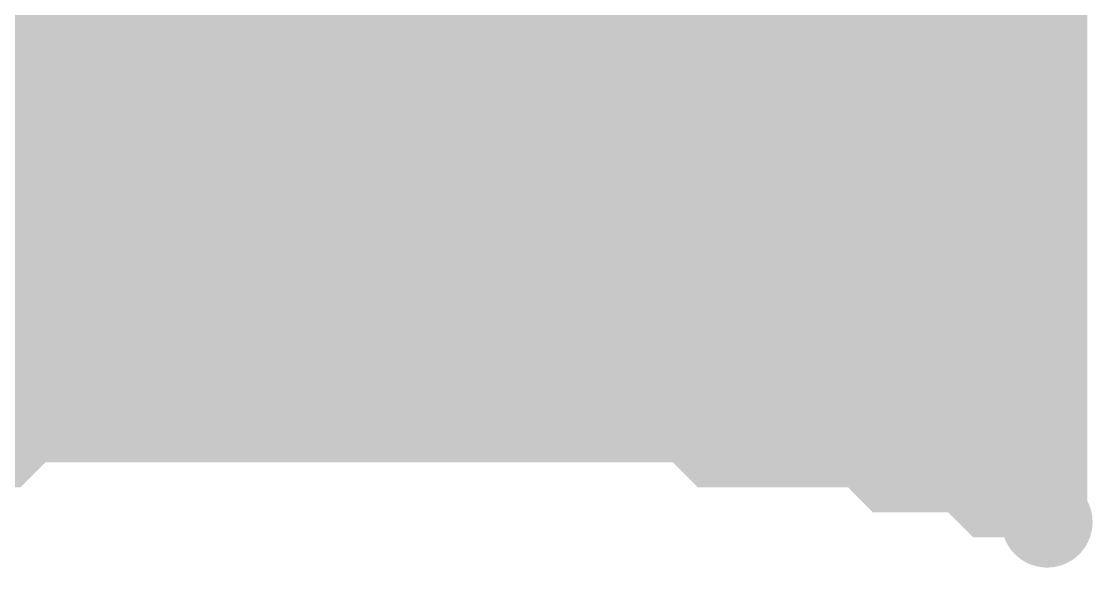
# Model space of a CAD drawing. Extents: x -0.1 to 65.1, y -1.2 to 30.1.
# Drawn here: x 34.1505 to 34.6399, y 5.8047 to 6.0541 of the extents above; entities that cross this region are included whole.
import ezdxf

# ---------------------------------------------------------------- set-up
doc = ezdxf.new("R2010")
doc.units = 0
doc.header["$MEASUREMENT"] = 0
doc.layers.get('0').update_dxf_attribs({"linetype": 'CONTINUOUS'})
doc.layers.add('2D_LINE_126', color=7, linetype='CONTINUOUS')

# ---------------------------------------------------------------- blocks, each defined once
blk = doc.blocks.new('SMOOTH_0$0254')
at = {"const_width": 0.0127}
blk.add_lwpolyline([(-0.00635, 0, 1), (0.00635, 0, 1)], format="xyb", close=True, dxfattribs=at)
blk = doc.blocks.new('DRAWING_63')
at = {"layer": '2D_LINE_126', "const_width": 0.0254}
for points in [[(3.78333, -1.64592), (3.79476, -1.64592), (3.80619, -1.63449), (3.80619, -1.62306), (3.80619, -1.61163), (3.80619, -1.6002), (3.80619, -1.58877), (3.80619, -1.57734), (3.80619, -1.56591), (3.80619, -1.55448), (3.80619, -1.54305), (3.80619, -1.53162), (3.80619, -1.52019), (3.80619, -1.50876), (3.80619, -1.49733), (3.80619, -1.4859), (3.80619, -1.47447), (3.80619, -1.46304), (3.80619, -1.45161), (3.80619, -1.44018), (3.80619, -1.42875)], [(3.79476, -1.64592), (3.79476, -1.63449), (3.79476, -1.62306), (3.79476, -1.61163), (3.79476, -1.6002), (3.79476, -1.58877), (3.79476, -1.57734), (3.79476, -1.56591), (3.79476, -1.55448), (3.79476, -1.54305), (3.79476, -1.53162), (3.79476, -1.52019), (3.79476, -1.50876), (3.79476, -1.49733), (3.79476, -1.4859), (3.79476, -1.47447), (3.79476, -1.46304), (3.79476, -1.45161), (3.79476, -1.44018), (3.79476, -1.42875)], [(3.81762, -1.63449), (3.81762, -1.62306), (3.81762, -1.61163), (3.81762, -1.6002), (3.81762, -1.58877), (3.81762, -1.57734), (3.81762, -1.56591), (3.81762, -1.55448), (3.81762, -1.54305), (3.81762, -1.53162), (3.81762, -1.52019), (3.81762, -1.50876), (3.81762, -1.49733), (3.81762, -1.4859), (3.81762, -1.47447), (3.81762, -1.46304), (3.81762, -1.45161), (3.81762, -1.44018), (3.81762, -1.42875)], [(3.82905, -1.63449), (3.82905, -1.62306), (3.82905, -1.61163), (3.82905, -1.6002), (3.82905, -1.58877), (3.82905, -1.57734), (3.82905, -1.56591), (3.82905, -1.55448), (3.82905, -1.54305), (3.82905, -1.53162), (3.82905, -1.52019), (3.82905, -1.50876), (3.82905, -1.49733), (3.82905, -1.4859), (3.82905, -1.47447), (3.82905, -1.46304), (3.82905, -1.45161), (3.82905, -1.44018), (3.82905, -1.42875)], [(3.84048, -1.63449), (3.84048, -1.62306), (3.84048, -1.61163), (3.84048, -1.6002), (3.84048, -1.58877), (3.84048, -1.57734), (3.84048, -1.56591), (3.84048, -1.55448), (3.84048, -1.54305), (3.84048, -1.53162), (3.84048, -1.52019), (3.84048, -1.50876), (3.84048, -1.49733), (3.84048, -1.4859), (3.84048, -1.47447), (3.84048, -1.46304), (3.84048, -1.45161), (3.84048, -1.44018), (3.84048, -1.42875)], [(3.85191, -1.63449), (3.85191, -1.62306), (3.85191, -1.61163), (3.85191, -1.6002), (3.85191, -1.58877), (3.85191, -1.57734), (3.85191, -1.56591), (3.85191, -1.55448), (3.85191, -1.54305), (3.85191, -1.53162), (3.85191, -1.52019), (3.85191, -1.50876), (3.85191, -1.49733), (3.85191, -1.4859), (3.85191, -1.47447), (3.85191, -1.46304), (3.85191, -1.45161), (3.85191, -1.44018), (3.85191, -1.42875)], [(3.86334, -1.63449), (3.86334, -1.62306), (3.86334, -1.61163), (3.86334, -1.6002), (3.86334, -1.58877), (3.86334, -1.57734), (3.86334, -1.56591), (3.86334, -1.55448), (3.86334, -1.54305), (3.86334, -1.53162), (3.86334, -1.52019), (3.86334, -1.50876), (3.86334, -1.49733), (3.86334, -1.4859), (3.86334, -1.47447), (3.86334, -1.46304), (3.86334, -1.45161), (3.86334, -1.44018), (3.86334, -1.42875)], [(3.87477, -1.63449), (3.87477, -1.62306), (3.87477, -1.61163), (3.87477, -1.6002), (3.87477, -1.58877), (3.87477, -1.57734), (3.87477, -1.56591), (3.87477, -1.55448), (3.87477, -1.54305), (3.87477, -1.53162), (3.87477, -1.52019), (3.87477, -1.50876), (3.87477, -1.49733), (3.87477, -1.4859), (3.87477, -1.47447), (3.87477, -1.46304), (3.87477, -1.45161), (3.87477, -1.44018), (3.87477, -1.42875)], [(3.8862, -1.63449), (3.8862, -1.62306), (3.8862, -1.61163), (3.8862, -1.6002), (3.8862, -1.58877), (3.8862, -1.57734), (3.8862, -1.56591), (3.8862, -1.55448), (3.8862, -1.54305), (3.8862, -1.53162), (3.8862, -1.52019), (3.8862, -1.50876), (3.8862, -1.49733), (3.8862, -1.4859), (3.8862, -1.47447), (3.8862, -1.46304), (3.8862, -1.45161), (3.8862, -1.44018), (3.8862, -1.42875)], [(3.89763, -1.63449), (3.89763, -1.62306), (3.89763, -1.61163), (3.89763, -1.6002), (3.89763, -1.58877), (3.89763, -1.57734), (3.89763, -1.56591), (3.89763, -1.55448), (3.89763, -1.54305), (3.89763, -1.53162), (3.89763, -1.52019), (3.89763, -1.50876), (3.89763, -1.49733), (3.89763, -1.4859), (3.89763, -1.47447), (3.89763, -1.46304), (3.89763, -1.45161), (3.89763, -1.44018), (3.89763, -1.42875)], [(3.90906, -1.63449), (3.90906, -1.62306), (3.90906, -1.61163), (3.90906, -1.6002), (3.90906, -1.58877), (3.90906, -1.57734), (3.90906, -1.56591), (3.90906, -1.55448), (3.90906, -1.54305), (3.90906, -1.53162), (3.90906, -1.52019), (3.90906, -1.50876), (3.90906, -1.49733), (3.90906, -1.4859), (3.90906, -1.47447), (3.90906, -1.46304), (3.90906, -1.45161), (3.90906, -1.44018), (3.90906, -1.42875)], [(3.92049, -1.63449), (3.92049, -1.62306), (3.92049, -1.61163), (3.92049, -1.6002), (3.92049, -1.58877), (3.92049, -1.57734), (3.92049, -1.56591), (3.92049, -1.55448), (3.92049, -1.54305), (3.92049, -1.53162), (3.92049, -1.52019), (3.92049, -1.50876), (3.92049, -1.49733), (3.92049, -1.4859), (3.92049, -1.47447), (3.92049, -1.46304), (3.92049, -1.45161), (3.92049, -1.44018), (3.92049, -1.42875)], [(3.93192, -1.63449), (3.93192, -1.62306), (3.93192, -1.61163), (3.93192, -1.6002), (3.93192, -1.58877), (3.93192, -1.57734), (3.93192, -1.56591), (3.93192, -1.55448), (3.93192, -1.54305), (3.93192, -1.53162), (3.93192, -1.52019), (3.93192, -1.50876), (3.93192, -1.49733), (3.93192, -1.4859), (3.93192, -1.47447), (3.93192, -1.46304), (3.93192, -1.45161), (3.93192, -1.44018), (3.93192, -1.42875)], [(3.94335, -1.63449), (3.94335, -1.62306), (3.94335, -1.61163), (3.94335, -1.6002), (3.94335, -1.58877), (3.94335, -1.57734), (3.94335, -1.56591), (3.94335, -1.55448), (3.94335, -1.54305), (3.94335, -1.53162), (3.94335, -1.52019), (3.94335, -1.50876), (3.94335, -1.49733), (3.94335, -1.4859), (3.94335, -1.47447), (3.94335, -1.46304), (3.94335, -1.45161), (3.94335, -1.44018), (3.94335, -1.42875)], [(3.95478, -1.63449), (3.95478, -1.62306), (3.95478, -1.61163), (3.95478, -1.6002), (3.95478, -1.58877), (3.95478, -1.57734), (3.95478, -1.56591), (3.95478, -1.55448), (3.95478, -1.54305), (3.95478, -1.53162), (3.95478, -1.52019), (3.95478, -1.50876), (3.95478, -1.49733), (3.95478, -1.4859), (3.95478, -1.47447), (3.95478, -1.46304), (3.95478, -1.45161), (3.95478, -1.44018), (3.95478, -1.42875)], [(3.96621, -1.63449), (3.96621, -1.62306), (3.96621, -1.61163), (3.96621, -1.6002), (3.96621, -1.58877), (3.96621, -1.57734), (3.96621, -1.56591), (3.96621, -1.55448), (3.96621, -1.54305), (3.96621, -1.53162), (3.96621, -1.52019), (3.96621, -1.50876), (3.96621, -1.49733), (3.96621, -1.4859), (3.96621, -1.47447), (3.96621, -1.46304), (3.96621, -1.45161), (3.96621, -1.44018), (3.96621, -1.42875)], [(3.97764, -1.63449), (3.97764, -1.62306), (3.97764, -1.61163), (3.97764, -1.6002), (3.97764, -1.58877), (3.97764, -1.57734), (3.97764, -1.56591), (3.97764, -1.55448), (3.97764, -1.54305), (3.97764, -1.53162), (3.97764, -1.52019), (3.97764, -1.50876), (3.97764, -1.49733), (3.97764, -1.4859), (3.97764, -1.47447), (3.97764, -1.46304), (3.97764, -1.45161), (3.97764, -1.44018), (3.97764, -1.42875)], [(3.98907, -1.63449), (3.98907, -1.62306), (3.98907, -1.61163), (3.98907, -1.6002), (3.98907, -1.58877), (3.98907, -1.57734), (3.98907, -1.56591), (3.98907, -1.55448), (3.98907, -1.54305), (3.98907, -1.53162), (3.98907, -1.52019), (3.98907, -1.50876), (3.98907, -1.49733), (3.98907, -1.4859), (3.98907, -1.47447), (3.98907, -1.46304), (3.98907, -1.45161), (3.98907, -1.44018), (3.98907, -1.42875)], [(4.0005, -1.63449), (4.0005, -1.62306), (4.0005, -1.61163), (4.0005, -1.6002), (4.0005, -1.58877), (4.0005, -1.57734), (4.0005, -1.56591), (4.0005, -1.55448), (4.0005, -1.54305), (4.0005, -1.53162), (4.0005, -1.52019), (4.0005, -1.50876), (4.0005, -1.49733), (4.0005, -1.4859), (4.0005, -1.47447), (4.0005, -1.46304), (4.0005, -1.45161), (4.0005, -1.44018), (4.0005, -1.42875)], [(4.01193, -1.63449), (4.01193, -1.62306), (4.01193, -1.61163), (4.01193, -1.6002), (4.01193, -1.58877), (4.01193, -1.57734), (4.01193, -1.56591), (4.01193, -1.55448), (4.01193, -1.54305), (4.01193, -1.53162), (4.01193, -1.52019), (4.01193, -1.50876), (4.01193, -1.49733), (4.01193, -1.4859), (4.01193, -1.47447), (4.01193, -1.46304), (4.01193, -1.45161), (4.01193, -1.44018), (4.01193, -1.42875)], [(4.02336, -1.63449), (4.02336, -1.62306), (4.02336, -1.61163), (4.02336, -1.6002), (4.02336, -1.58877), (4.02336, -1.57734), (4.02336, -1.56591), (4.02336, -1.55448), (4.02336, -1.54305), (4.02336, -1.53162), (4.02336, -1.52019), (4.02336, -1.50876), (4.02336, -1.49733), (4.02336, -1.4859), (4.02336, -1.47447), (4.02336, -1.46304), (4.02336, -1.45161), (4.02336, -1.44018), (4.02336, -1.42875)], [(4.03479, -1.63449), (4.03479, -1.62306), (4.03479, -1.61163), (4.03479, -1.6002), (4.03479, -1.58877), (4.03479, -1.57734), (4.03479, -1.56591), (4.03479, -1.55448), (4.03479, -1.54305), (4.03479, -1.53162), (4.03479, -1.52019), (4.03479, -1.50876), (4.03479, -1.49733), (4.03479, -1.4859), (4.03479, -1.47447), (4.03479, -1.46304), (4.03479, -1.45161), (4.03479, -1.44018), (4.03479, -1.42875)], [(4.04622, -1.63449), (4.04622, -1.62306), (4.04622, -1.61163), (4.04622, -1.6002), (4.04622, -1.58877), (4.04622, -1.57734), (4.04622, -1.56591), (4.04622, -1.55448), (4.04622, -1.54305), (4.04622, -1.53162), (4.04622, -1.52019), (4.04622, -1.50876), (4.04622, -1.49733), (4.04622, -1.4859), (4.04622, -1.47447), (4.04622, -1.46304), (4.04622, -1.45161), (4.04622, -1.44018), (4.04622, -1.42875)], [(4.05765, -1.63449), (4.05765, -1.62306), (4.05765, -1.61163), (4.05765, -1.6002), (4.05765, -1.58877), (4.05765, -1.57734), (4.05765, -1.56591), (4.05765, -1.55448), (4.05765, -1.54305), (4.05765, -1.53162), (4.05765, -1.52019), (4.05765, -1.50876), (4.05765, -1.49733), (4.05765, -1.4859), (4.05765, -1.47447), (4.05765, -1.46304), (4.05765, -1.45161), (4.05765, -1.44018), (4.05765, -1.42875)], [(4.06908, -1.63449), (4.06908, -1.62306), (4.06908, -1.61163), (4.06908, -1.6002), (4.06908, -1.58877), (4.06908, -1.57734), (4.06908, -1.56591), (4.06908, -1.55448), (4.06908, -1.54305), (4.06908, -1.53162), (4.06908, -1.52019), (4.06908, -1.50876), (4.06908, -1.49733), (4.06908, -1.4859), (4.06908, -1.47447), (4.06908, -1.46304), (4.06908, -1.45161), (4.06908, -1.44018), (4.06908, -1.42875)], [(4.08051, -1.63449), (4.08051, -1.62306), (4.08051, -1.61163), (4.08051, -1.6002), (4.08051, -1.58877), (4.08051, -1.57734), (4.08051, -1.56591), (4.08051, -1.55448), (4.08051, -1.54305), (4.08051, -1.53162), (4.08051, -1.52019), (4.08051, -1.50876), (4.08051, -1.49733), (4.08051, -1.4859), (4.08051, -1.47447), (4.08051, -1.46304), (4.08051, -1.45161), (4.08051, -1.44018), (4.08051, -1.42875)], [(4.09194, -1.63449), (4.09194, -1.62306), (4.09194, -1.61163), (4.09194, -1.6002), (4.09194, -1.58877), (4.09194, -1.57734), (4.09194, -1.56591), (4.09194, -1.55448), (4.09194, -1.54305), (4.09194, -1.53162), (4.09194, -1.52019), (4.09194, -1.50876), (4.09194, -1.49733), (4.09194, -1.4859), (4.09194, -1.47447), (4.09194, -1.46304), (4.09194, -1.45161), (4.09194, -1.44018), (4.09194, -1.42875)], [(4.27482, -1.65735), (4.26339, -1.65735), (4.26339, -1.64592), (4.25196, -1.64592), (4.24053, -1.64592), (4.2291, -1.64592), (4.21767, -1.64592), (4.20624, -1.64592), (4.19481, -1.64592), (4.18338, -1.64592), (4.17195, -1.64592), (4.16052, -1.64592), (4.14909, -1.64592), (4.13766, -1.64592), (4.12623, -1.64592), (4.1148, -1.64592), (4.10337, -1.63449), (4.10337, -1.62306), (4.10337, -1.61163), (4.10337, -1.6002), (4.10337, -1.58877), (4.10337, -1.57734), (4.10337, -1.56591), (4.10337, -1.55448), (4.10337, -1.54305), (4.10337, -1.53162), (4.10337, -1.52019), (4.10337, -1.50876), (4.10337, -1.49733), (4.10337, -1.4859), (4.10337, -1.47447), (4.10337, -1.46304), (4.10337, -1.45161), (4.10337, -1.44018), (4.10337, -1.42875)], [(4.1148, -1.64592), (4.1148, -1.63449), (4.1148, -1.62306), (4.1148, -1.61163), (4.1148, -1.6002), (4.1148, -1.58877), (4.1148, -1.57734), (4.1148, -1.56591), (4.1148, -1.55448), (4.1148, -1.54305), (4.1148, -1.53162), (4.1148, -1.52019), (4.1148, -1.50876), (4.1148, -1.49733), (4.1148, -1.4859), (4.1148, -1.47447), (4.1148, -1.46304), (4.1148, -1.45161), (4.1148, -1.44018), (4.1148, -1.42875)], [(4.12623, -1.64592), (4.12623, -1.63449), (4.12623, -1.62306), (4.12623, -1.61163), (4.12623, -1.6002), (4.12623, -1.58877), (4.12623, -1.57734), (4.12623, -1.56591), (4.12623, -1.55448), (4.12623, -1.54305), (4.12623, -1.53162), (4.12623, -1.52019), (4.12623, -1.50876), (4.12623, -1.49733), (4.12623, -1.4859), (4.12623, -1.47447), (4.12623, -1.46304), (4.12623, -1.45161), (4.12623, -1.44018), (4.12623, -1.42875)], [(4.13766, -1.64592), (4.13766, -1.63449), (4.13766, -1.62306), (4.13766, -1.61163), (4.13766, -1.6002), (4.13766, -1.58877), (4.13766, -1.57734), (4.13766, -1.56591), (4.13766, -1.55448), (4.13766, -1.54305), (4.13766, -1.53162), (4.13766, -1.52019), (4.13766, -1.50876), (4.13766, -1.49733), (4.13766, -1.4859), (4.13766, -1.47447), (4.13766, -1.46304), (4.13766, -1.45161), (4.13766, -1.44018), (4.13766, -1.42875)], [(4.14909, -1.64592), (4.14909, -1.63449), (4.14909, -1.62306), (4.14909, -1.61163), (4.14909, -1.6002), (4.14909, -1.58877), (4.14909, -1.57734), (4.14909, -1.56591), (4.14909, -1.55448), (4.14909, -1.54305), (4.14909, -1.53162), (4.14909, -1.52019), (4.14909, -1.50876), (4.14909, -1.49733), (4.14909, -1.4859), (4.14909, -1.47447), (4.14909, -1.46304), (4.14909, -1.45161), (4.14909, -1.44018), (4.14909, -1.42875)], [(4.16052, -1.64592), (4.16052, -1.63449), (4.16052, -1.62306), (4.16052, -1.61163), (4.16052, -1.6002), (4.16052, -1.58877), (4.16052, -1.57734), (4.16052, -1.56591), (4.16052, -1.55448), (4.16052, -1.54305), (4.16052, -1.53162), (4.16052, -1.52019), (4.16052, -1.50876), (4.16052, -1.49733), (4.16052, -1.4859), (4.16052, -1.47447), (4.16052, -1.46304), (4.16052, -1.45161), (4.16052, -1.44018), (4.16052, -1.42875)], [(4.17195, -1.64592), (4.17195, -1.63449), (4.17195, -1.62306), (4.17195, -1.61163), (4.17195, -1.6002), (4.17195, -1.58877), (4.17195, -1.57734), (4.17195, -1.56591), (4.17195, -1.55448), (4.17195, -1.54305), (4.17195, -1.53162), (4.17195, -1.52019), (4.17195, -1.50876), (4.17195, -1.49733), (4.17195, -1.4859), (4.17195, -1.47447), (4.17195, -1.46304), (4.17195, -1.45161), (4.17195, -1.44018), (4.17195, -1.42875)], [(4.26339, -1.66878), (4.25196, -1.66878), (4.24053, -1.66878), (4.2291, -1.65735), (4.21767, -1.65735), (4.20624, -1.65735), (4.19481, -1.65735), (4.18338, -1.64592), (4.18338, -1.63449), (4.18338, -1.62306), (4.18338, -1.61163), (4.18338, -1.6002), (4.18338, -1.58877), (4.18338, -1.57734), (4.18338, -1.56591), (4.18338, -1.55448), (4.18338, -1.54305), (4.18338, -1.53162), (4.18338, -1.52019), (4.18338, -1.50876), (4.18338, -1.49733), (4.18338, -1.4859), (4.18338, -1.47447), (4.18338, -1.46304), (4.18338, -1.45161), (4.18338, -1.44018), (4.18338, -1.42875)], [(4.19481, -1.65735), (4.19481, -1.64592), (4.19481, -1.63449), (4.19481, -1.62306), (4.19481, -1.61163), (4.19481, -1.6002), (4.19481, -1.58877), (4.19481, -1.57734), (4.19481, -1.56591), (4.19481, -1.55448), (4.19481, -1.54305), (4.19481, -1.53162), (4.19481, -1.52019), (4.19481, -1.50876), (4.19481, -1.49733), (4.19481, -1.4859), (4.19481, -1.47447), (4.19481, -1.46304), (4.19481, -1.45161), (4.19481, -1.44018), (4.19481, -1.42875)], [(4.20624, -1.65735), (4.20624, -1.64592), (4.20624, -1.63449), (4.20624, -1.62306), (4.20624, -1.61163), (4.20624, -1.6002), (4.20624, -1.58877), (4.20624, -1.57734), (4.20624, -1.56591), (4.20624, -1.55448), (4.20624, -1.54305), (4.20624, -1.53162), (4.20624, -1.52019), (4.20624, -1.50876), (4.20624, -1.49733), (4.20624, -1.4859), (4.20624, -1.47447), (4.20624, -1.46304), (4.20624, -1.45161), (4.20624, -1.44018), (4.20624, -1.42875)], [(4.21767, -1.65735), (4.21767, -1.64592), (4.21767, -1.63449), (4.21767, -1.62306), (4.21767, -1.61163), (4.21767, -1.6002), (4.21767, -1.58877), (4.21767, -1.57734), (4.21767, -1.56591), (4.21767, -1.55448), (4.21767, -1.54305), (4.21767, -1.53162), (4.21767, -1.52019), (4.21767, -1.50876), (4.21767, -1.49733), (4.21767, -1.4859), (4.21767, -1.47447), (4.21767, -1.46304), (4.21767, -1.45161), (4.21767, -1.44018), (4.21767, -1.42875)], [(4.27482, -1.66878), (4.26339, -1.66878), (4.26339, -1.65735), (4.25196, -1.65735), (4.24053, -1.65735), (4.2291, -1.65735), (4.2291, -1.64592), (4.2291, -1.63449), (4.2291, -1.62306), (4.2291, -1.61163), (4.2291, -1.6002), (4.2291, -1.58877), (4.2291, -1.57734), (4.2291, -1.56591), (4.2291, -1.55448), (4.2291, -1.54305), (4.2291, -1.53162), (4.2291, -1.52019), (4.2291, -1.50876), (4.2291, -1.49733), (4.2291, -1.4859), (4.2291, -1.47447), (4.2291, -1.46304), (4.2291, -1.45161), (4.2291, -1.44018), (4.2291, -1.42875)], [(4.24053, -1.66878), (4.24053, -1.65735), (4.24053, -1.64592), (4.24053, -1.63449), (4.24053, -1.62306), (4.24053, -1.61163), (4.24053, -1.6002), (4.24053, -1.58877), (4.24053, -1.57734), (4.24053, -1.56591), (4.24053, -1.55448), (4.24053, -1.54305), (4.24053, -1.53162), (4.24053, -1.52019), (4.24053, -1.50876), (4.24053, -1.49733), (4.24053, -1.4859), (4.24053, -1.47447), (4.24053, -1.46304), (4.24053, -1.45161), (4.24053, -1.44018), (4.24053, -1.42875)], [(4.25196, -1.66878), (4.25196, -1.65735), (4.25196, -1.64592), (4.25196, -1.63449), (4.25196, -1.62306), (4.25196, -1.61163), (4.25196, -1.6002), (4.25196, -1.58877), (4.25196, -1.57734), (4.25196, -1.56591), (4.25196, -1.55448), (4.25196, -1.54305), (4.25196, -1.53162), (4.25196, -1.52019), (4.25196, -1.50876), (4.25196, -1.49733), (4.25196, -1.4859), (4.25196, -1.47447), (4.25196, -1.46304), (4.25196, -1.45161), (4.25196, -1.44018), (4.25196, -1.42875)], [(4.27482, -1.42875), (4.27482, -1.44018), (4.27482, -1.45161), (4.27482, -1.46304), (4.27482, -1.47447), (4.27482, -1.4859), (4.27482, -1.49733), (4.27482, -1.50876), (4.27482, -1.52019), (4.27482, -1.53162), (4.27482, -1.54305), (4.27482, -1.55448), (4.27482, -1.56591), (4.27482, -1.57734), (4.27482, -1.58877), (4.27482, -1.6002), (4.27482, -1.61163), (4.27482, -1.62306), (4.27482, -1.63449), (4.27482, -1.64592), (4.27482, -1.65735), (4.27482, -1.66878)], [(4.26339, -1.42875), (4.26339, -1.44018), (4.27482, -1.44018)], [(3.78333, -1.44018), (3.79476, -1.44018), (3.80619, -1.44018), (3.81762, -1.44018), (3.82905, -1.44018), (3.84048, -1.44018), (3.85191, -1.44018), (3.86334, -1.44018), (3.87477, -1.44018), (3.8862, -1.44018), (3.89763, -1.44018), (3.90906, -1.44018), (3.92049, -1.44018), (3.93192, -1.44018), (3.94335, -1.44018), (3.95478, -1.44018), (3.96621, -1.44018), (3.97764, -1.44018), (3.98907, -1.44018), (4.0005, -1.44018), (4.01193, -1.44018), (4.02336, -1.44018), (4.03479, -1.44018), (4.04622, -1.44018), (4.05765, -1.44018), (4.06908, -1.44018), (4.08051, -1.44018), (4.09194, -1.44018), (4.10337, -1.44018), (4.1148, -1.44018), (4.12623, -1.44018), (4.13766, -1.44018), (4.14909, -1.44018), (4.16052, -1.44018), (4.17195, -1.44018), (4.18338, -1.44018), (4.19481, -1.44018), (4.20624, -1.44018), (4.21767, -1.44018), (4.2291, -1.44018), (4.24053, -1.44018), (4.25196, -1.44018), (4.26339, -1.44018), (4.26339, -1.45161), (4.27482, -1.45161)], [(3.78333, -1.45161), (3.79476, -1.45161), (3.80619, -1.45161), (3.81762, -1.45161), (3.82905, -1.45161), (3.84048, -1.45161), (3.85191, -1.45161), (3.86334, -1.45161), (3.87477, -1.45161), (3.8862, -1.45161), (3.89763, -1.45161), (3.90906, -1.45161), (3.92049, -1.45161), (3.93192, -1.45161), (3.94335, -1.45161), (3.95478, -1.45161), (3.96621, -1.45161), (3.97764, -1.45161), (3.98907, -1.45161), (4.0005, -1.45161), (4.01193, -1.45161), (4.02336, -1.45161), (4.03479, -1.45161), (4.04622, -1.45161), (4.05765, -1.45161), (4.06908, -1.45161), (4.08051, -1.45161), (4.09194, -1.45161), (4.10337, -1.45161), (4.1148, -1.45161), (4.12623, -1.45161), (4.13766, -1.45161), (4.14909, -1.45161), (4.16052, -1.45161), (4.17195, -1.45161), (4.18338, -1.45161), (4.19481, -1.45161), (4.20624, -1.45161), (4.21767, -1.45161), (4.2291, -1.45161), (4.24053, -1.45161), (4.25196, -1.45161), (4.26339, -1.45161), (4.26339, -1.46304), (4.27482, -1.46304)], [(3.78333, -1.46304), (3.79476, -1.46304), (3.80619, -1.46304), (3.81762, -1.46304), (3.82905, -1.46304), (3.84048, -1.46304), (3.85191, -1.46304), (3.86334, -1.46304), (3.87477, -1.46304), (3.8862, -1.46304), (3.89763, -1.46304), (3.90906, -1.46304), (3.92049, -1.46304), (3.93192, -1.46304), (3.94335, -1.46304), (3.95478, -1.46304), (3.96621, -1.46304), (3.97764, -1.46304), (3.98907, -1.46304), (4.0005, -1.46304), (4.01193, -1.46304), (4.02336, -1.46304), (4.03479, -1.46304), (4.04622, -1.46304), (4.05765, -1.46304), (4.06908, -1.46304), (4.08051, -1.46304), (4.09194, -1.46304), (4.10337, -1.46304), (4.1148, -1.46304), (4.12623, -1.46304), (4.13766, -1.46304), (4.14909, -1.46304), (4.16052, -1.46304), (4.17195, -1.46304), (4.18338, -1.46304), (4.19481, -1.46304), (4.20624, -1.46304), (4.21767, -1.46304), (4.2291, -1.46304), (4.24053, -1.46304), (4.25196, -1.46304), (4.26339, -1.46304), (4.26339, -1.47447), (4.27482, -1.47447)], [(3.78333, -1.47447), (3.79476, -1.47447), (3.80619, -1.47447), (3.81762, -1.47447), (3.82905, -1.47447), (3.84048, -1.47447), (3.85191, -1.47447), (3.86334, -1.47447), (3.87477, -1.47447), (3.8862, -1.47447), (3.89763, -1.47447), (3.90906, -1.47447), (3.92049, -1.47447), (3.93192, -1.47447), (3.94335, -1.47447), (3.95478, -1.47447), (3.96621, -1.47447), (3.97764, -1.47447), (3.98907, -1.47447), (4.0005, -1.47447), (4.01193, -1.47447), (4.02336, -1.47447), (4.03479, -1.47447), (4.04622, -1.47447), (4.05765, -1.47447), (4.06908, -1.47447), (4.08051, -1.47447), (4.09194, -1.47447), (4.10337, -1.47447), (4.1148, -1.47447), (4.12623, -1.47447), (4.13766, -1.47447), (4.14909, -1.47447), (4.16052, -1.47447), (4.17195, -1.47447), (4.18338, -1.47447), (4.19481, -1.47447), (4.20624, -1.47447), (4.21767, -1.47447), (4.2291, -1.47447), (4.24053, -1.47447), (4.25196, -1.47447), (4.26339, -1.47447), (4.26339, -1.4859), (4.27482, -1.4859)], [(3.78333, -1.4859), (3.79476, -1.4859), (3.80619, -1.4859), (3.81762, -1.4859), (3.82905, -1.4859), (3.84048, -1.4859), (3.85191, -1.4859), (3.86334, -1.4859), (3.87477, -1.4859), (3.8862, -1.4859), (3.89763, -1.4859), (3.90906, -1.4859), (3.92049, -1.4859), (3.93192, -1.4859), (3.94335, -1.4859), (3.95478, -1.4859), (3.96621, -1.4859), (3.97764, -1.4859), (3.98907, -1.4859), (4.0005, -1.4859), (4.01193, -1.4859), (4.02336, -1.4859), (4.03479, -1.4859), (4.04622, -1.4859), (4.05765, -1.4859), (4.06908, -1.4859), (4.08051, -1.4859), (4.09194, -1.4859), (4.10337, -1.4859), (4.1148, -1.4859), (4.12623, -1.4859), (4.13766, -1.4859), (4.14909, -1.4859), (4.16052, -1.4859), (4.17195, -1.4859), (4.18338, -1.4859), (4.19481, -1.4859), (4.20624, -1.4859), (4.21767, -1.4859), (4.2291, -1.4859), (4.24053, -1.4859), (4.25196, -1.4859), (4.26339, -1.4859), (4.26339, -1.49733), (4.27482, -1.49733)], [(3.78333, -1.49733), (3.79476, -1.49733), (3.80619, -1.49733), (3.81762, -1.49733), (3.82905, -1.49733), (3.84048, -1.49733), (3.85191, -1.49733), (3.86334, -1.49733), (3.87477, -1.49733), (3.8862, -1.49733), (3.89763, -1.49733), (3.90906, -1.49733), (3.92049, -1.49733), (3.93192, -1.49733), (3.94335, -1.49733), (3.95478, -1.49733), (3.96621, -1.49733), (3.97764, -1.49733), (3.98907, -1.49733), (4.0005, -1.49733), (4.01193, -1.49733), (4.02336, -1.49733), (4.03479, -1.49733), (4.04622, -1.49733), (4.05765, -1.49733), (4.06908, -1.49733), (4.08051, -1.49733), (4.09194, -1.49733), (4.10337, -1.49733), (4.1148, -1.49733), (4.12623, -1.49733), (4.13766, -1.49733), (4.14909, -1.49733), (4.16052, -1.49733), (4.17195, -1.49733), (4.18338, -1.49733), (4.19481, -1.49733), (4.20624, -1.49733), (4.21767, -1.49733), (4.2291, -1.49733), (4.24053, -1.49733), (4.25196, -1.49733), (4.26339, -1.49733), (4.26339, -1.50876), (4.27482, -1.50876)], [(3.78333, -1.50876), (3.79476, -1.50876), (3.80619, -1.50876), (3.81762, -1.50876), (3.82905, -1.50876), (3.84048, -1.50876), (3.85191, -1.50876), (3.86334, -1.50876), (3.87477, -1.50876), (3.8862, -1.50876), (3.89763, -1.50876), (3.90906, -1.50876), (3.92049, -1.50876), (3.93192, -1.50876), (3.94335, -1.50876), (3.95478, -1.50876), (3.96621, -1.50876), (3.97764, -1.50876), (3.98907, -1.50876), (4.0005, -1.50876), (4.01193, -1.50876), (4.02336, -1.50876), (4.03479, -1.50876), (4.04622, -1.50876), (4.05765, -1.50876), (4.06908, -1.50876), (4.08051, -1.50876), (4.09194, -1.50876), (4.10337, -1.50876), (4.1148, -1.50876), (4.12623, -1.50876), (4.13766, -1.50876), (4.14909, -1.50876), (4.16052, -1.50876), (4.17195, -1.50876), (4.18338, -1.50876), (4.19481, -1.50876), (4.20624, -1.50876), (4.21767, -1.50876), (4.2291, -1.50876), (4.24053, -1.50876), (4.25196, -1.50876), (4.26339, -1.50876), (4.26339, -1.52019), (4.27482, -1.52019)], [(3.78333, -1.52019), (3.79476, -1.52019), (3.80619, -1.52019), (3.81762, -1.52019), (3.82905, -1.52019), (3.84048, -1.52019), (3.85191, -1.52019), (3.86334, -1.52019), (3.87477, -1.52019), (3.8862, -1.52019), (3.89763, -1.52019), (3.90906, -1.52019), (3.92049, -1.52019), (3.93192, -1.52019), (3.94335, -1.52019), (3.95478, -1.52019), (3.96621, -1.52019), (3.97764, -1.52019), (3.98907, -1.52019), (4.0005, -1.52019), (4.01193, -1.52019), (4.02336, -1.52019), (4.03479, -1.52019), (4.04622, -1.52019), (4.05765, -1.52019), (4.06908, -1.52019), (4.08051, -1.52019), (4.09194, -1.52019), (4.10337, -1.52019), (4.1148, -1.52019), (4.12623, -1.52019), (4.13766, -1.52019), (4.14909, -1.52019), (4.16052, -1.52019), (4.17195, -1.52019), (4.18338, -1.52019), (4.19481, -1.52019), (4.20624, -1.52019), (4.21767, -1.52019), (4.2291, -1.52019), (4.24053, -1.52019), (4.25196, -1.52019), (4.26339, -1.52019), (4.26339, -1.53162), (4.27482, -1.53162)], [(3.78333, -1.53162), (3.79476, -1.53162), (3.80619, -1.53162), (3.81762, -1.53162), (3.82905, -1.53162), (3.84048, -1.53162), (3.85191, -1.53162), (3.86334, -1.53162), (3.87477, -1.53162), (3.8862, -1.53162), (3.89763, -1.53162), (3.90906, -1.53162), (3.92049, -1.53162), (3.93192, -1.53162), (3.94335, -1.53162), (3.95478, -1.53162), (3.96621, -1.53162), (3.97764, -1.53162), (3.98907, -1.53162), (4.0005, -1.53162), (4.01193, -1.53162), (4.02336, -1.53162), (4.03479, -1.53162), (4.04622, -1.53162), (4.05765, -1.53162), (4.06908, -1.53162), (4.08051, -1.53162), (4.09194, -1.53162), (4.10337, -1.53162), (4.1148, -1.53162), (4.12623, -1.53162), (4.13766, -1.53162), (4.14909, -1.53162), (4.16052, -1.53162), (4.17195, -1.53162), (4.18338, -1.53162), (4.19481, -1.53162), (4.20624, -1.53162), (4.21767, -1.53162), (4.2291, -1.53162), (4.24053, -1.53162), (4.25196, -1.53162), (4.26339, -1.53162), (4.26339, -1.54305), (4.27482, -1.54305)], [(3.78333, -1.54305), (3.79476, -1.54305), (3.80619, -1.54305), (3.81762, -1.54305), (3.82905, -1.54305), (3.84048, -1.54305), (3.85191, -1.54305), (3.86334, -1.54305), (3.87477, -1.54305), (3.8862, -1.54305), (3.89763, -1.54305), (3.90906, -1.54305), (3.92049, -1.54305), (3.93192, -1.54305), (3.94335, -1.54305), (3.95478, -1.54305), (3.96621, -1.54305), (3.97764, -1.54305), (3.98907, -1.54305), (4.0005, -1.54305), (4.01193, -1.54305), (4.02336, -1.54305), (4.03479, -1.54305), (4.04622, -1.54305), (4.05765, -1.54305), (4.06908, -1.54305), (4.08051, -1.54305), (4.09194, -1.54305), (4.10337, -1.54305), (4.1148, -1.54305), (4.12623, -1.54305), (4.13766, -1.54305), (4.14909, -1.54305), (4.16052, -1.54305), (4.17195, -1.54305), (4.18338, -1.54305), (4.19481, -1.54305), (4.20624, -1.54305), (4.21767, -1.54305), (4.2291, -1.54305), (4.24053, -1.54305), (4.25196, -1.54305), (4.26339, -1.54305), (4.26339, -1.55448), (4.27482, -1.55448)], [(3.78333, -1.55448), (3.79476, -1.55448), (3.80619, -1.55448), (3.81762, -1.55448), (3.82905, -1.55448), (3.84048, -1.55448), (3.85191, -1.55448), (3.86334, -1.55448), (3.87477, -1.55448), (3.8862, -1.55448), (3.89763, -1.55448), (3.90906, -1.55448), (3.92049, -1.55448), (3.93192, -1.55448), (3.94335, -1.55448), (3.95478, -1.55448), (3.96621, -1.55448), (3.97764, -1.55448), (3.98907, -1.55448), (4.0005, -1.55448), (4.01193, -1.55448), (4.02336, -1.55448), (4.03479, -1.55448), (4.04622, -1.55448), (4.05765, -1.55448), (4.06908, -1.55448), (4.08051, -1.55448), (4.09194, -1.55448), (4.10337, -1.55448), (4.1148, -1.55448), (4.12623, -1.55448), (4.13766, -1.55448), (4.14909, -1.55448), (4.16052, -1.55448), (4.17195, -1.55448), (4.18338, -1.55448), (4.19481, -1.55448), (4.20624, -1.55448), (4.21767, -1.55448), (4.2291, -1.55448), (4.24053, -1.55448), (4.25196, -1.55448), (4.26339, -1.55448), (4.26339, -1.56591), (4.27482, -1.56591)], [(3.78333, -1.56591), (3.79476, -1.56591), (3.80619, -1.56591), (3.81762, -1.56591), (3.82905, -1.56591), (3.84048, -1.56591), (3.85191, -1.56591), (3.86334, -1.56591), (3.87477, -1.56591), (3.8862, -1.56591), (3.89763, -1.56591), (3.90906, -1.56591), (3.92049, -1.56591), (3.93192, -1.56591), (3.94335, -1.56591), (3.95478, -1.56591), (3.96621, -1.56591), (3.97764, -1.56591), (3.98907, -1.56591), (4.0005, -1.56591), (4.01193, -1.56591), (4.02336, -1.56591), (4.03479, -1.56591), (4.04622, -1.56591), (4.05765, -1.56591), (4.06908, -1.56591), (4.08051, -1.56591), (4.09194, -1.56591), (4.10337, -1.56591), (4.1148, -1.56591), (4.12623, -1.56591), (4.13766, -1.56591), (4.14909, -1.56591), (4.16052, -1.56591), (4.17195, -1.56591), (4.18338, -1.56591), (4.19481, -1.56591), (4.20624, -1.56591), (4.21767, -1.56591), (4.2291, -1.56591), (4.24053, -1.56591), (4.25196, -1.56591), (4.26339, -1.56591), (4.26339, -1.57734), (4.27482, -1.57734)], [(3.78333, -1.57734), (3.79476, -1.57734), (3.80619, -1.57734), (3.81762, -1.57734), (3.82905, -1.57734), (3.84048, -1.57734), (3.85191, -1.57734), (3.86334, -1.57734), (3.87477, -1.57734), (3.8862, -1.57734), (3.89763, -1.57734), (3.90906, -1.57734), (3.92049, -1.57734), (3.93192, -1.57734), (3.94335, -1.57734), (3.95478, -1.57734), (3.96621, -1.57734), (3.97764, -1.57734), (3.98907, -1.57734), (4.0005, -1.57734), (4.01193, -1.57734), (4.02336, -1.57734), (4.03479, -1.57734), (4.04622, -1.57734), (4.05765, -1.57734), (4.06908, -1.57734), (4.08051, -1.57734), (4.09194, -1.57734), (4.10337, -1.57734), (4.1148, -1.57734), (4.12623, -1.57734), (4.13766, -1.57734), (4.14909, -1.57734), (4.16052, -1.57734), (4.17195, -1.57734), (4.18338, -1.57734), (4.19481, -1.57734), (4.20624, -1.57734), (4.21767, -1.57734), (4.2291, -1.57734), (4.24053, -1.57734), (4.25196, -1.57734), (4.26339, -1.57734), (4.26339, -1.58877), (4.27482, -1.58877)], [(3.78333, -1.58877), (3.79476, -1.58877), (3.80619, -1.58877), (3.81762, -1.58877), (3.82905, -1.58877), (3.84048, -1.58877), (3.85191, -1.58877), (3.86334, -1.58877), (3.87477, -1.58877), (3.8862, -1.58877), (3.89763, -1.58877), (3.90906, -1.58877), (3.92049, -1.58877), (3.93192, -1.58877), (3.94335, -1.58877), (3.95478, -1.58877), (3.96621, -1.58877), (3.97764, -1.58877), (3.98907, -1.58877), (4.0005, -1.58877), (4.01193, -1.58877), (4.02336, -1.58877), (4.03479, -1.58877), (4.04622, -1.58877), (4.05765, -1.58877), (4.06908, -1.58877), (4.08051, -1.58877), (4.09194, -1.58877), (4.10337, -1.58877), (4.1148, -1.58877), (4.12623, -1.58877), (4.13766, -1.58877), (4.14909, -1.58877), (4.16052, -1.58877), (4.17195, -1.58877), (4.18338, -1.58877), (4.19481, -1.58877), (4.20624, -1.58877), (4.21767, -1.58877), (4.2291, -1.58877), (4.24053, -1.58877), (4.25196, -1.58877), (4.26339, -1.58877), (4.26339, -1.6002), (4.27482, -1.6002)], [(3.78333, -1.6002), (3.79476, -1.6002), (3.80619, -1.6002), (3.81762, -1.6002), (3.82905, -1.6002), (3.84048, -1.6002), (3.85191, -1.6002), (3.86334, -1.6002), (3.87477, -1.6002), (3.8862, -1.6002), (3.89763, -1.6002), (3.90906, -1.6002), (3.92049, -1.6002), (3.93192, -1.6002), (3.94335, -1.6002), (3.95478, -1.6002), (3.96621, -1.6002), (3.97764, -1.6002), (3.98907, -1.6002), (4.0005, -1.6002), (4.01193, -1.6002), (4.02336, -1.6002), (4.03479, -1.6002), (4.04622, -1.6002), (4.05765, -1.6002), (4.06908, -1.6002), (4.08051, -1.6002), (4.09194, -1.6002), (4.10337, -1.6002), (4.1148, -1.6002), (4.12623, -1.6002), (4.13766, -1.6002), (4.14909, -1.6002), (4.16052, -1.6002), (4.17195, -1.6002), (4.18338, -1.6002), (4.19481, -1.6002), (4.20624, -1.6002), (4.21767, -1.6002), (4.2291, -1.6002), (4.24053, -1.6002), (4.25196, -1.6002), (4.26339, -1.6002), (4.26339, -1.61163), (4.27482, -1.61163)], [(3.78333, -1.61163), (3.79476, -1.61163), (3.80619, -1.61163), (3.81762, -1.61163), (3.82905, -1.61163), (3.84048, -1.61163), (3.85191, -1.61163), (3.86334, -1.61163), (3.87477, -1.61163), (3.8862, -1.61163), (3.89763, -1.61163), (3.90906, -1.61163), (3.92049, -1.61163), (3.93192, -1.61163), (3.94335, -1.61163), (3.95478, -1.61163), (3.96621, -1.61163), (3.97764, -1.61163), (3.98907, -1.61163), (4.0005, -1.61163), (4.01193, -1.61163), (4.02336, -1.61163), (4.03479, -1.61163), (4.04622, -1.61163), (4.05765, -1.61163), (4.06908, -1.61163), (4.08051, -1.61163), (4.09194, -1.61163), (4.10337, -1.61163), (4.1148, -1.61163), (4.12623, -1.61163), (4.13766, -1.61163), (4.14909, -1.61163), (4.16052, -1.61163), (4.17195, -1.61163), (4.18338, -1.61163), (4.19481, -1.61163), (4.20624, -1.61163), (4.21767, -1.61163), (4.2291, -1.61163), (4.24053, -1.61163), (4.25196, -1.61163), (4.26339, -1.61163), (4.26339, -1.62306), (4.27482, -1.62306)], [(3.78333, -1.62306), (3.79476, -1.62306), (3.80619, -1.62306), (3.81762, -1.62306), (3.82905, -1.62306), (3.84048, -1.62306), (3.85191, -1.62306), (3.86334, -1.62306), (3.87477, -1.62306), (3.8862, -1.62306), (3.89763, -1.62306), (3.90906, -1.62306), (3.92049, -1.62306), (3.93192, -1.62306), (3.94335, -1.62306), (3.95478, -1.62306), (3.96621, -1.62306), (3.97764, -1.62306), (3.98907, -1.62306), (4.0005, -1.62306), (4.01193, -1.62306), (4.02336, -1.62306), (4.03479, -1.62306), (4.04622, -1.62306), (4.05765, -1.62306), (4.06908, -1.62306), (4.08051, -1.62306), (4.09194, -1.62306), (4.10337, -1.62306), (4.1148, -1.62306), (4.12623, -1.62306), (4.13766, -1.62306), (4.14909, -1.62306), (4.16052, -1.62306), (4.17195, -1.62306), (4.18338, -1.62306), (4.19481, -1.62306), (4.20624, -1.62306), (4.21767, -1.62306), (4.2291, -1.62306), (4.24053, -1.62306), (4.25196, -1.62306), (4.26339, -1.62306), (4.26339, -1.63449), (4.27482, -1.63449)], [(3.78333, -1.63449), (3.79476, -1.63449), (3.80619, -1.63449), (3.81762, -1.63449), (3.82905, -1.63449), (3.84048, -1.63449), (3.85191, -1.63449), (3.86334, -1.63449), (3.87477, -1.63449), (3.8862, -1.63449), (3.89763, -1.63449), (3.90906, -1.63449), (3.92049, -1.63449), (3.93192, -1.63449), (3.94335, -1.63449), (3.95478, -1.63449), (3.96621, -1.63449), (3.97764, -1.63449), (3.98907, -1.63449), (4.0005, -1.63449), (4.01193, -1.63449), (4.02336, -1.63449), (4.03479, -1.63449), (4.04622, -1.63449), (4.05765, -1.63449), (4.06908, -1.63449), (4.08051, -1.63449), (4.09194, -1.63449), (4.10337, -1.63449), (4.1148, -1.63449), (4.12623, -1.63449), (4.13766, -1.63449), (4.14909, -1.63449), (4.16052, -1.63449), (4.17195, -1.63449), (4.18338, -1.63449), (4.19481, -1.63449), (4.20624, -1.63449), (4.21767, -1.63449), (4.2291, -1.63449), (4.24053, -1.63449), (4.25196, -1.63449), (4.26339, -1.63449), (4.26339, -1.64592), (4.27482, -1.64592)]]:
    blk.add_lwpolyline(points, dxfattribs=at)
blk.add_lwpolyline([(4.26339, -1.66878, 2.414214), (4.27482, -1.66878)], format="xyb", dxfattribs=at)
at = {"layer": '2D_LINE_126'}
for p in [(3.81762, -1.62306), (3.82905, -1.62306), (3.84048, -1.62306), (3.85191, -1.62306), (3.86334, -1.62306), (3.87477, -1.62306), (3.8862, -1.62306), (3.89763, -1.62306), (3.90906, -1.62306), (3.92049, -1.62306), (3.93192, -1.62306), (3.94335, -1.62306), (3.95478, -1.62306), (3.96621, -1.62306), (3.97764, -1.62306), (3.98907, -1.62306), (4.0005, -1.62306), (4.01193, -1.62306), (4.02336, -1.62306), (4.03479, -1.62306), (4.04622, -1.62306), (4.05765, -1.62306), (4.06908, -1.62306), (4.08051, -1.62306), (4.09194, -1.62306), (3.79476, -1.63449), (3.81762, -1.63449), (3.82905, -1.63449), (3.84048, -1.63449), (3.85191, -1.63449), (3.86334, -1.63449), (3.87477, -1.63449), (3.8862, -1.63449), (3.89763, -1.63449), (3.90906, -1.63449), (3.92049, -1.63449), (3.93192, -1.63449), (3.94335, -1.63449), (3.95478, -1.63449), (3.96621, -1.63449), (3.97764, -1.63449), (3.98907, -1.63449), (4.0005, -1.63449), (4.01193, -1.63449), (4.02336, -1.63449), (4.03479, -1.63449), (4.04622, -1.63449), (4.05765, -1.63449), (4.06908, -1.63449), (4.08051, -1.63449), (4.09194, -1.63449), (4.1148, -1.63449), (4.12623, -1.63449), (4.13766, -1.63449), (4.14909, -1.63449), (4.16052, -1.63449), (4.17195, -1.63449), (3.79476, -1.64592), (4.1148, -1.64592), (4.12623, -1.64592), (4.13766, -1.64592), (4.14909, -1.64592), (4.16052, -1.64592), (4.17195, -1.64592), (4.19481, -1.64592), (4.20624, -1.64592), (4.21767, -1.64592), (4.25196, -1.64592), (4.26339, -1.64592), (4.19481, -1.65735), (4.20624, -1.65735), (4.21767, -1.65735), (4.24053, -1.65735), (4.25196, -1.65735), (4.25196, -1.65735), (4.26339, -1.65735), (4.26339, -1.65735), (4.27482, -1.65735), (4.24053, -1.66878), (4.25196, -1.66878), (4.25196, -1.66878), (4.26339, -1.66878), (4.26339, -1.66878), (4.26339, -1.66878), (4.27482, -1.66878), (4.27482, -1.66878)]:
    blk.add_blockref('SMOOTH_0$0254', p, dxfattribs=at)

msp = doc.modelspace()

# ---------------------------------------------------------------- block references
msp.add_blockref('DRAWING_63', (30.35, 7.5))

doc.saveas('drawing.dxf')
